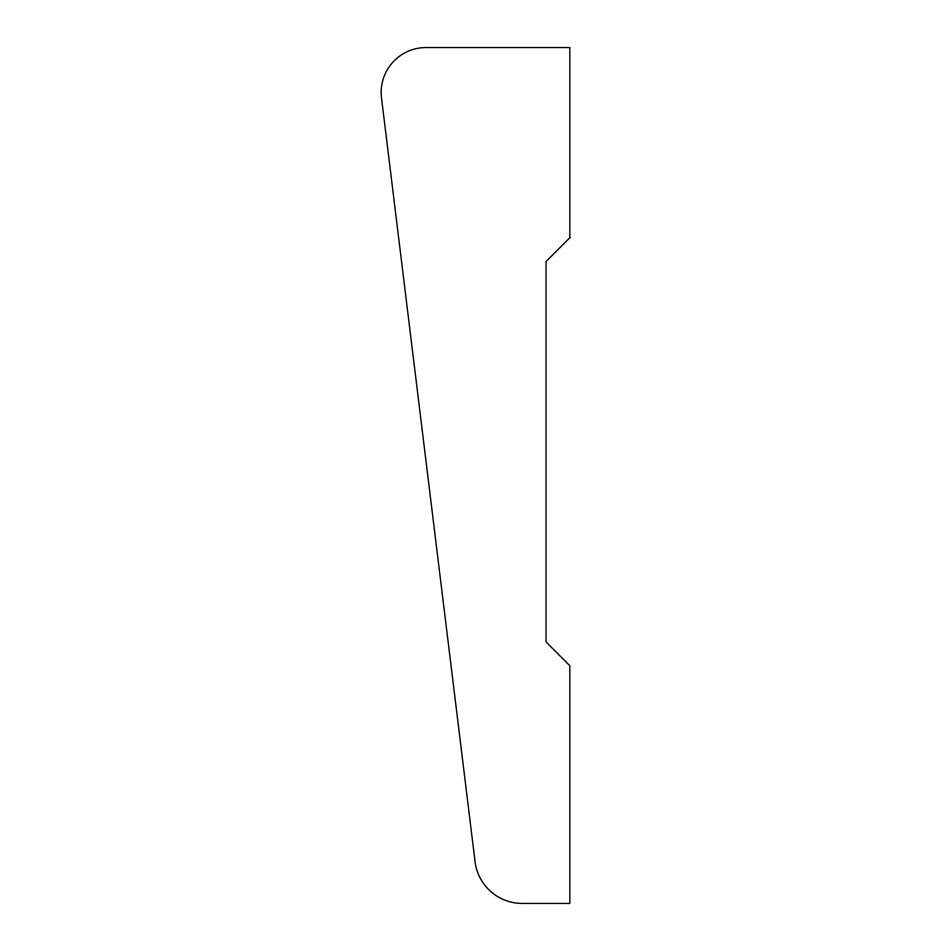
<?xml version="1.0" encoding="UTF-8"?>
<svg xmlns="http://www.w3.org/2000/svg" width="951" height="951" viewBox="0 0 951 951"><rect width="100%" height="100%" fill="white"/><g stroke="black" fill="none" stroke-linecap="round" stroke-linejoin="round"><path stroke-width="1.43" d="M569.815 237.75L546.04 261.525L546.04 641.925L569.815 665.7L569.815 903.45L522.265 903.45A47.55 47.55 0 0 1 475.06 861.677L381.506 97.858A44.863 44.863 0 0 1 427.165 47.55L569.815 47.55L569.815 237.75"/></g></svg>
